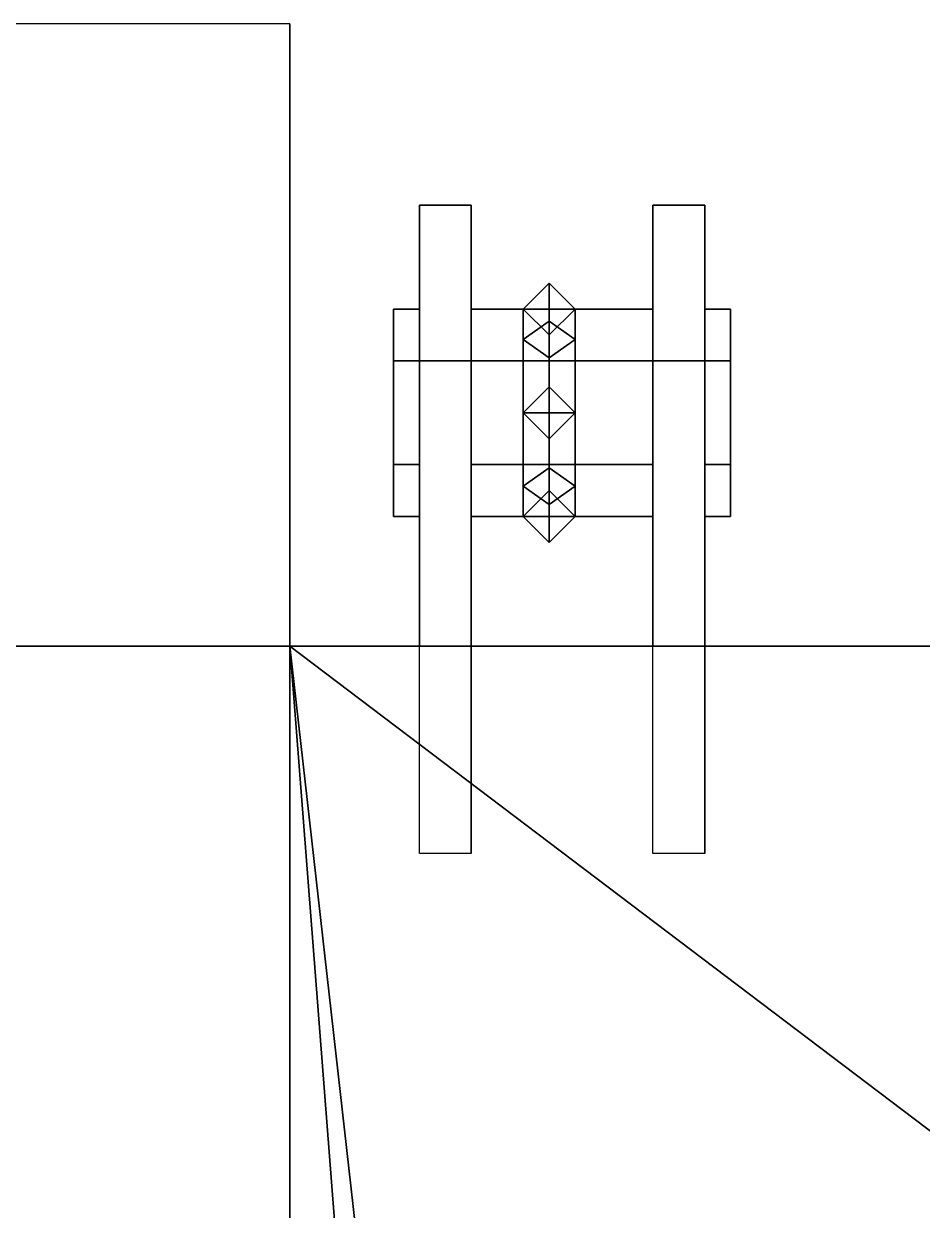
# Model space of a CAD drawing. Header units: millimetres. Extents: x -1.3 to 1.3, y -3 to 8.8.
# Drawn here: x -0.8226 to -0.4761, y 2.9925 to 3.45 of the extents above; entities that cross this region are included whole.
import ezdxf

# ---------------------------------------------------------------- set-up
doc = ezdxf.new("R2010")
doc.units = ezdxf.units.MM
doc.header["$MEASUREMENT"] = 0
doc.layers.add('fenders', color=6, linetype='Continuous')

msp = doc.modelspace()

# ---------------------------------------------------------------- linework, layer by layer
for points in [[(-0.65, 3.38, 0.62), (-0.65, 3.32, 0.57), (-0.67, 3.32, 0.57), (-0.67, 3.38, 0.62)], [(-0.67, 3.38, 0.62), (-0.67, 3.32, 0.57), (-0.67, 3.32, 0.73), (-0.67, 3.38, 0.68)], [(-0.67, 3.38, 0.68), (-0.67, 3.32, 0.73), (-0.65, 3.32, 0.73), (-0.65, 3.38, 0.68)], [(-0.65, 3.38, 0.68), (-0.65, 3.38, 0.62), (-0.67, 3.38, 0.62), (-0.67, 3.38, 0.68)], [(-0.65, 3.32, 0.73), (-0.65, 3.32, 0.57), (-0.65, 3.38, 0.62), (-0.65, 3.38, 0.68)], [(-0.58, 3.38, 0.62), (-0.58, 3.32, 0.57), (-0.58, 3.32, 0.73), (-0.58, 3.38, 0.68)], [(-0.56, 3.38, 0.62), (-0.56, 3.32, 0.57), (-0.58, 3.32, 0.57), (-0.58, 3.38, 0.62)], [(-0.56, 3.38, 0.68), (-0.56, 3.38, 0.62), (-0.58, 3.38, 0.62), (-0.58, 3.38, 0.68)], [(-0.58, 3.38, 0.68), (-0.58, 3.32, 0.73), (-0.56, 3.32, 0.73), (-0.56, 3.38, 0.68)], [(-0.56, 3.32, 0.73), (-0.56, 3.32, 0.57), (-0.56, 3.38, 0.62), (-0.56, 3.38, 0.68)], [(-0.62, 3.33536, 0.40464), (-0.63, 3.32828, 0.41172), (-0.63, 3.34, 0.44), (-0.62, 3.35, 0.44)], [(-0.63, 3.26, 0.54), (-0.62, 3.25, 0.55), (-0.62, 3.35, 0.55), (-0.63, 3.34, 0.54)], [(-0.62, 3.35, 0.44), (-0.63, 3.34, 0.44), (-0.63, 3.34, 0.54), (-0.62, 3.35, 0.55)], [(-0.61, 3.32828, 0.41172), (-0.62, 3.33536, 0.40464), (-0.62, 3.35, 0.44), (-0.61, 3.34, 0.44)], [(-0.62, 3.25, 0.55), (-0.61, 3.26, 0.54), (-0.61, 3.34, 0.54), (-0.62, 3.35, 0.55)], [(-0.61, 3.34, 0.44), (-0.62, 3.35, 0.44), (-0.62, 3.35, 0.55), (-0.61, 3.34, 0.54)], [(-0.67, 3.34, 0.65), (-0.67, 3.32, 0.61536), (-0.68, 3.32, 0.61536), (-0.68, 3.34, 0.65)], [(-0.67, 3.32, 0.68464), (-0.67, 3.34, 0.65), (-0.68, 3.34, 0.65), (-0.68, 3.32, 0.68464)], [(-0.68, 3.34, 0.65), (-0.68, 3.26, 0.65), (-0.68, 3.28, 0.68464), (-0.68, 3.32, 0.68464)], [(-0.68, 3.32, 0.61536), (-0.68, 3.28, 0.61536), (-0.68, 3.26, 0.65), (-0.68, 3.34, 0.65)], [(-0.58, 3.32, 0.68464), (-0.58, 3.34, 0.65), (-0.65, 3.34, 0.65), (-0.65, 3.32, 0.68464)], [(-0.58, 3.34, 0.65), (-0.58, 3.32, 0.61536), (-0.65, 3.32, 0.61536), (-0.65, 3.34, 0.65)], [(-0.63, 3.32828, 0.41172), (-0.62, 3.32121, 0.41879), (-0.62, 3.33, 0.44), (-0.63, 3.34, 0.44)], [(-0.62, 3.27, 0.53), (-0.63, 3.26, 0.54), (-0.63, 3.34, 0.54), (-0.62, 3.33, 0.53)], [(-0.63, 3.34, 0.44), (-0.62, 3.33, 0.44), (-0.62, 3.33, 0.53), (-0.63, 3.34, 0.54)], [(-0.62, 3.32121, 0.41879), (-0.61, 3.32828, 0.41172), (-0.61, 3.34, 0.44), (-0.62, 3.33, 0.44)], [(-0.61, 3.26, 0.54), (-0.62, 3.27, 0.53), (-0.62, 3.33, 0.53), (-0.61, 3.34, 0.54)], [(-0.62, 3.33, 0.44), (-0.61, 3.34, 0.44), (-0.61, 3.34, 0.54), (-0.62, 3.33, 0.53)], [(-0.56, 3.34, 0.65), (-0.56, 3.32, 0.68464), (-0.55, 3.32, 0.68464), (-0.55, 3.34, 0.65)], [(-0.56, 3.32, 0.61536), (-0.56, 3.34, 0.65), (-0.55, 3.34, 0.65), (-0.55, 3.32, 0.61536)], [(-0.55, 3.28, 0.61536), (-0.55, 3.32, 0.61536), (-0.55, 3.34, 0.65), (-0.55, 3.26, 0.65)], [(-0.55, 3.26, 0.65), (-0.55, 3.34, 0.65), (-0.55, 3.32, 0.68464), (-0.55, 3.28, 0.68464)], [(-0.62, 3.3, 0.39), (-0.63, 3.3, 0.4), (-0.63, 3.32828, 0.41172), (-0.62, 3.33536, 0.40464)], [(-0.61, 3.3, 0.4), (-0.62, 3.3, 0.39), (-0.62, 3.33536, 0.40464), (-0.61, 3.32828, 0.41172)], [(-0.63, 3.3, 0.4), (-0.62, 3.3, 0.41), (-0.62, 3.32121, 0.41879), (-0.63, 3.32828, 0.41172)], [(-0.62, 3.3, 0.41), (-0.61, 3.3, 0.4), (-0.61, 3.32828, 0.41172), (-0.62, 3.32121, 0.41879)], [(-0.67, 3.32, 0.61536), (-0.67, 3.28, 0.61536), (-0.68, 3.28, 0.61536), (-0.68, 3.32, 0.61536)], [(-0.67, 3.28, 0.68464), (-0.67, 3.32, 0.68464), (-0.68, 3.32, 0.68464), (-0.68, 3.28, 0.68464)], [(-0.67, 3.32, 0.57), (-0.67, 3.21, 0.65), (-0.67, 3.21, 0.73), (-0.67, 3.32, 0.73)], [(-0.65, 3.32, 0.57), (-0.65, 3.13, 0.57), (-0.67, 3.13, 0.57), (-0.67, 3.32, 0.57)], [(-0.67, 3.32, 0.73), (-0.67, 3.21, 0.73), (-0.65, 3.21, 0.73), (-0.65, 3.32, 0.73)], [(-0.65, 3.21, 0.73), (-0.65, 3.21, 0.65), (-0.65, 3.32, 0.57), (-0.65, 3.32, 0.73)], [(-0.65, 3.21, 0.65), (-0.65, 3.21, 0.65), (-0.65, 3.13, 0.57), (-0.65, 3.32, 0.57)], [(-0.58, 3.28, 0.68464), (-0.58, 3.32, 0.68464), (-0.65, 3.32, 0.68464), (-0.65, 3.28, 0.68464)], [(-0.58, 3.32, 0.61536), (-0.58, 3.28, 0.61536), (-0.65, 3.28, 0.61536), (-0.65, 3.32, 0.61536)], [(-0.58, 3.32, 0.57), (-0.58, 3.21, 0.65), (-0.58, 3.21, 0.73), (-0.58, 3.32, 0.73)], [(-0.56, 3.32, 0.57), (-0.56, 3.13, 0.57), (-0.58, 3.13, 0.57), (-0.58, 3.32, 0.57)], [(-0.58, 3.32, 0.73), (-0.58, 3.21, 0.73), (-0.56, 3.21, 0.73), (-0.56, 3.32, 0.73)], [(-0.56, 3.21, 0.65), (-0.56, 3.21, 0.65), (-0.56, 3.13, 0.57), (-0.56, 3.32, 0.57)], [(-0.56, 3.21, 0.73), (-0.56, 3.21, 0.65), (-0.56, 3.32, 0.57), (-0.56, 3.32, 0.73)], [(-0.56, 3.32, 0.68464), (-0.56, 3.28, 0.68464), (-0.55, 3.28, 0.68464), (-0.55, 3.32, 0.68464)], [(-0.56, 3.28, 0.61536), (-0.56, 3.32, 0.61536), (-0.55, 3.32, 0.61536), (-0.55, 3.28, 0.61536)], [(-0.63, 3.3, 0.62), (-0.62, 3.31, 0.62), (-0.62, 3.31, 0.49), (-0.63, 3.3, 0.49)], [(-0.62, 3.31, 0.62), (-0.61, 3.3, 0.62), (-0.61, 3.3, 0.49), (-0.62, 3.31, 0.49)], [(-0.62, 3.29, 0.62), (-0.63, 3.3, 0.62), (-0.63, 3.3, 0.49), (-0.62, 3.29, 0.49)], [(-0.63, 3.27172, 0.41172), (-0.62, 3.27879, 0.41879), (-0.62, 3.3, 0.41), (-0.63, 3.3, 0.4)], [(-0.62, 3.26464, 0.40464), (-0.63, 3.27172, 0.41172), (-0.63, 3.3, 0.4), (-0.62, 3.3, 0.39)], [(-0.61, 3.3, 0.62), (-0.62, 3.29, 0.62), (-0.62, 3.29, 0.49), (-0.61, 3.3, 0.49)], [(-0.62, 3.27879, 0.41879), (-0.61, 3.27172, 0.41172), (-0.61, 3.3, 0.4), (-0.62, 3.3, 0.41)], [(-0.61, 3.27172, 0.41172), (-0.62, 3.26464, 0.40464), (-0.62, 3.3, 0.39), (-0.61, 3.3, 0.4)], [(-0.67, 3.26, 0.65), (-0.67, 3.28, 0.68464), (-0.68, 3.28, 0.68464), (-0.68, 3.26, 0.65)], [(-0.67, 3.28, 0.61536), (-0.67, 3.26, 0.65), (-0.68, 3.26, 0.65), (-0.68, 3.28, 0.61536)], [(-0.58, 3.26, 0.65), (-0.58, 3.28, 0.68464), (-0.65, 3.28, 0.68464), (-0.65, 3.26, 0.65)], [(-0.58, 3.28, 0.61536), (-0.58, 3.26, 0.65), (-0.65, 3.26, 0.65), (-0.65, 3.28, 0.61536)], [(-0.63, 3.26, 0.44), (-0.62, 3.27, 0.44), (-0.62, 3.27879, 0.41879), (-0.63, 3.27172, 0.41172)], [(-0.62, 3.27, 0.44), (-0.61, 3.26, 0.44), (-0.61, 3.27172, 0.41172), (-0.62, 3.27879, 0.41879)], [(-0.56, 3.28, 0.68464), (-0.56, 3.26, 0.65), (-0.55, 3.26, 0.65), (-0.55, 3.28, 0.68464)], [(-0.56, 3.26, 0.65), (-0.56, 3.28, 0.61536), (-0.55, 3.28, 0.61536), (-0.55, 3.26, 0.65)], [(-0.62, 3.25, 0.44), (-0.63, 3.26, 0.44), (-0.63, 3.27172, 0.41172), (-0.62, 3.26464, 0.40464)], [(-0.61, 3.26, 0.44), (-0.62, 3.25, 0.44), (-0.62, 3.26464, 0.40464), (-0.61, 3.27172, 0.41172)], [(-0.62, 3.27, 0.44), (-0.63, 3.26, 0.44), (-0.63, 3.26, 0.54), (-0.62, 3.27, 0.53)], [(-0.61, 3.26, 0.44), (-0.62, 3.27, 0.44), (-0.62, 3.27, 0.53), (-0.61, 3.26, 0.54)], [(-0.63, 3.26, 0.44), (-0.62, 3.25, 0.44), (-0.62, 3.25, 0.55), (-0.63, 3.26, 0.54)], [(-0.62, 3.25, 0.44), (-0.61, 3.26, 0.44), (-0.61, 3.26, 0.54), (-0.62, 3.25, 0.55)], [(0.63, 2.57, 1.574), (0.72, 3.21, 1.43), (-0.72, 3.21, 1.43), (-0.02, 2.68, 1.54925)], [(0.72, 3.21, 1.43), (0.72, 3.21, 0.65), (-0.72, 3.21, 0.65), (-0.72, 3.21, 1.43)], [(0.72, 3.21, 0.65), (0.72, 2.91, 0.35), (-0.72, 2.91, 0.35), (-0.72, 3.21, 0.65)], [(-0.72, 3.21, 1.43), (-0.72, 3.21, 0.65), (-0.72, 2.91, 0.35), (-0.72, 2.41, 0.3)], [(-0.72, 2.07, 1.31), (-0.72, 3.21, 1.43), (-0.72, 2.41, 0.3), (-0.72, 2.07, 0.398)], [(-0.72, 2.01, 1.7), (-0.72, 3.21, 1.43), (-0.72, 2.07, 1.31), (-0.72, 1.56, 1.43)], [(-0.02, 2.68, 1.54925), (-0.72, 3.21, 1.43), (-0.72, 3.21, 1.43), (-0.66, 2.68, 1.54925)], [(-0.72, 3.21, 1.43), (-0.72, 3.21, 1.43), (-0.66, 2.44, 1.60325), (-0.66, 2.68, 1.54925)], [(-0.72, 3.21, 1.43), (-0.72, 2.01, 1.7), (-0.66, 2.3, 1.63475), (-0.66, 2.44, 1.60325)]]:
    msp.add_3dface(points)
at = {"layer": 'fenders'}
for points in [[(-0.72, 3.21, 1.43), (-0.72, 3.45, 1.23), (-1.22, 3.45, 1.23), (-1.22, 3.21, 1.43)], [(-0.72, 3.21, 1.36), (-0.72, 3.42, 1.17), (-0.72, 3.45, 1.23), (-0.72, 3.21, 1.43)], [(-0.72, 2.01, 1.7), (-0.72, 3.21, 1.43), (-1.22, 3.21, 1.43), (-1.22, 2.01, 1.7)]]:
    msp.add_3dface(points, dxfattribs=at)

doc.saveas('drawing.dxf')
